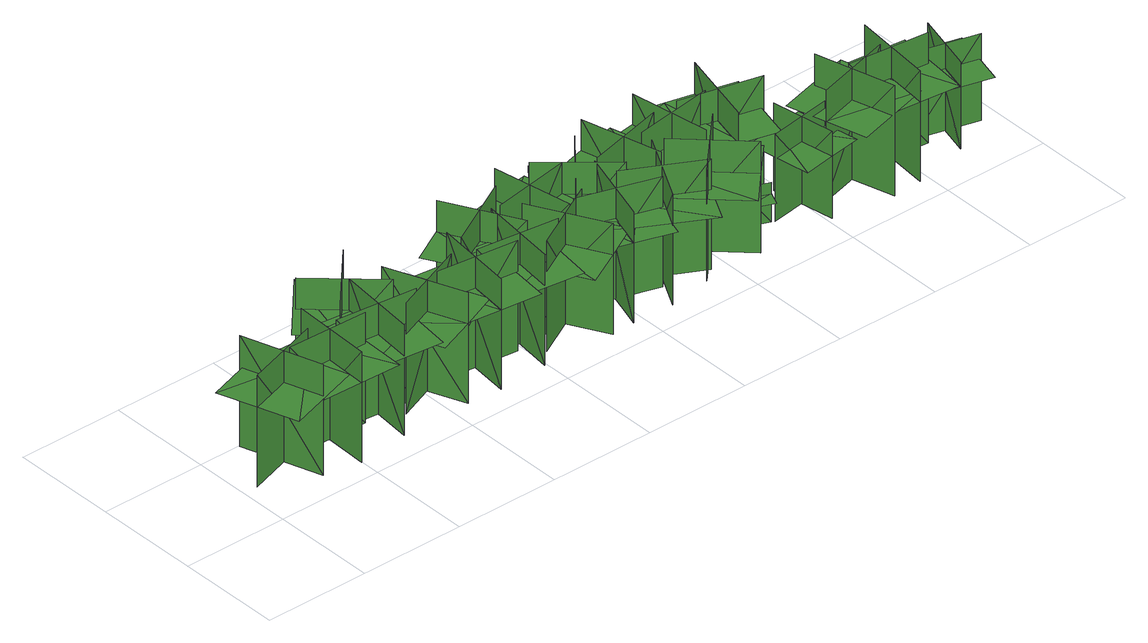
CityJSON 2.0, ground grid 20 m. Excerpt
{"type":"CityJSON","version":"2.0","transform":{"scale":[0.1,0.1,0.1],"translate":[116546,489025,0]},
"CityObjects":{
"tree1":{"type":"SolitaryVegetationObject","geometry":[{"type":"MultiSurface","lod":"1","boundaries":[[[0,1,2]],[[0,2,3]],[[4,5,6]],[[4,6,7]],[[8,9,10]],[[8,10,11]],[[8,11,12]],[[8,12,13]]]}]},
"tree2":{"type":"SolitaryVegetationObject","geometry":[{"type":"MultiSurface","lod":"1","boundaries":[[[14,15,16]],[[14,16,17]],[[18,19,20]],[[18,20,21]],[[22,23,24]],[[22,24,25]],[[22,25,26]],[[22,26,27]]]}]},
"tree3":{"type":"SolitaryVegetationObject","geometry":[{"type":"MultiSurface","lod":"1","boundaries":[[[28,29,30]],[[28,30,31]],[[32,33,34]],[[32,34,35]],[[36,37,38]],[[36,38,39]],[[36,39,40]],[[36,40,41]]]}]},
"tree4":{"type":"SolitaryVegetationObject","geometry":[{"type":"MultiSurface","lod":"1","boundaries":[[[42,43,44]],[[42,44,45]],[[46,47,48]],[[46,48,49]],[[50,51,52]],[[50,52,53]],[[50,53,54]],[[50,54,55]]]}]},
"tree5":{"type":"SolitaryVegetationObject","geometry":[{"type":"MultiSurface","lod":"1","boundaries":[[[56,57,58]],[[56,58,59]],[[60,61,62]],[[60,62,63]],[[64,65,66]],[[64,66,67]],[[64,67,68]],[[64,68,69]]]}]},
"tree6":{"type":"SolitaryVegetationObject","geometry":[{"type":"MultiSurface","lod":"1","boundaries":[[[70,71,72]],[[70,72,73]],[[74,75,76]],[[74,76,77]],[[78,79,80]],[[78,80,81]],[[78,81,82]],[[78,82,83]]]}]},
"tree7":{"type":"SolitaryVegetationObject","geometry":[{"type":"MultiSurface","lod":"1","boundaries":[[[84,85,86]],[[84,86,87]],[[88,89,90]],[[88,90,91]],[[92,93,94]],[[92,94,95]],[[92,95,96]],[[92,96,97]]]}]},
"tree8":{"type":"SolitaryVegetationObject","geometry":[{"type":"MultiSurface","lod":"1","boundaries":[[[98,99,100]],[[98,100,101]],[[102,103,104]],[[102,104,105]],[[106,107,108]],[[106,108,109]],[[106,109,110]],[[106,110,111]]]}]},
"tree9":{"type":"SolitaryVegetationObject","geometry":[{"type":"MultiSurface","lod":"1","boundaries":[[[112,113,114]],[[112,114,115]],[[116,117,118]],[[116,118,119]],[[120,121,122]],[[120,122,123]],[[120,123,124]],[[120,124,125]]]}]},
"tree10":{"type":"SolitaryVegetationObject","geometry":[{"type":"MultiSurface","lod":"1","boundaries":[[[126,127,128]],[[126,128,129]],[[130,131,132]],[[130,132,133]],[[134,135,136]],[[134,136,137]],[[134,137,138]],[[134,138,139]]]}]},
"tree11":{"type":"SolitaryVegetationObject","geometry":[{"type":"MultiSurface","lod":"1","boundaries":[[[140,141,142]],[[140,142,143]],[[144,145,146]],[[144,146,147]],[[148,149,150]],[[148,150,151]],[[148,151,152]],[[148,152,153]]]}]},
"tree12":{"type":"SolitaryVegetationObject","geometry":[{"type":"MultiSurface","lod":"1","boundaries":[[[154,155,156]],[[154,156,157]],[[158,159,160]],[[158,160,161]],[[162,163,164]],[[162,164,165]],[[162,165,166]],[[162,166,167]]]}]},
"tree13":{"type":"SolitaryVegetationObject","geometry":[{"type":"MultiSurface","lod":"1","boundaries":[[[168,169,170]],[[168,170,171]],[[172,173,174]],[[172,174,175]],[[176,177,178]],[[176,178,179]],[[176,179,180]],[[176,180,181]]]}]},
"tree14":{"type":"SolitaryVegetationObject","geometry":[{"type":"MultiSurface","lod":"1","boundaries":[[[182,183,184]],[[182,184,185]],[[186,187,188]],[[186,188,189]],[[190,191,192]],[[190,192,193]],[[190,193,194]],[[190,194,195]]]}]},
"tree15":{"type":"SolitaryVegetationObject","geometry":[{"type":"MultiSurface","lod":"1","boundaries":[[[196,197,198]],[[196,198,199]],[[200,201,202]],[[200,202,203]],[[204,205,206]],[[204,206,207]],[[204,207,208]],[[204,208,209]]]}]},
"tree16":{"type":"SolitaryVegetationObject","geometry":[{"type":"MultiSurface","lod":"1","boundaries":[[[210,211,212]],[[210,212,213]],[[214,215,216]],[[214,216,217]],[[218,219,220]],[[218,220,221]],[[218,221,222]],[[218,222,223]]]}]},
"tree17":{"type":"SolitaryVegetationObject","geometry":[{"type":"MultiSurface","lod":"1","boundaries":[[[224,225,226]],[[224,226,227]],[[228,229,230]],[[228,230,231]],[[232,233,234]],[[232,234,235]],[[232,235,236]],[[232,236,237]]]}]},
"tree18":{"type":"SolitaryVegetationObject","geometry":[{"type":"MultiSurface","lod":"1","boundaries":[[[238,239,240]],[[238,240,241]],[[242,243,244]],[[242,244,245]],[[246,247,248]],[[246,248,249]],[[246,249,250]],[[246,250,251]]]}]},
"tree19":{"type":"SolitaryVegetationObject","geometry":[{"type":"MultiSurface","lod":"1","boundaries":[[[252,253,254]],[[252,254,255]],[[256,257,258]],[[256,258,259]],[[260,261,262]],[[260,262,263]],[[260,263,264]],[[260,264,265]]]}]},
"tree20":{"type":"SolitaryVegetationObject","geometry":[{"type":"MultiSurface","lod":"1","boundaries":[[[266,267,268]],[[266,268,269]],[[270,271,272]],[[270,272,273]],[[274,275,276]],[[274,276,277]],[[274,277,278]],[[274,278,279]]]}]},
"tree21":{"type":"SolitaryVegetationObject","geometry":[{"type":"MultiSurface","lod":"1","boundaries":[[[280,281,282]],[[280,282,283]],[[284,285,286]],[[284,286,287]],[[288,289,290]],[[288,290,291]],[[288,291,292]],[[288,292,293]]]}]},
"tree22":{"type":"SolitaryVegetationObject","geometry":[{"type":"MultiSurface","lod":"1","boundaries":[[[294,295,296]],[[294,296,297]],[[298,299,300]],[[298,300,301]],[[302,303,304]],[[302,304,305]],[[302,305,306]],[[302,306,307]]]}]}
},
"vertices":[
[128,48,3],[80,196,3],[80,196,219],[128,48,219],[175,140,3],[28,93,3],[28,93,219],[175,140,219],[175,140,158],[152,214,158],[4,166,158],[28,93,158],[52,19,158],[199,66,158],
[274,115,3],[119,120,3],[119,120,218],[274,115,218],[204,190,3],[198,36,3],[198,36,218],[204,190,218],[204,190,158],[126,193,158],[121,38,158],[198,36,158],[276,33,158],[281,188,158],
[298,48,3],[315,202,3],[315,202,218],[298,48,218],[379,113,3],[225,129,3],[225,129,218],[379,113,218],[379,113,158],[387,190,158],[233,206,158],[225,129,158],[216,52,158],[370,36,158],
[253,260,3],[367,155,3],[367,155,218],[253,260,218],[257,156,3],[361,270,3],[361,270,218],[257,156,218],[257,156,158],[314,104,158],[419,218,158],[361,270,158],[304,323,158],[200,209,158],
[340,92,3],[484,149,3],[484,149,218],[340,92,218],[434,50,3],[377,194,3],[377,194,218],[434,50,218],[434,50,158],[506,79,158],[449,223,158],[377,194,158],[305,166,158],[362,22,158],
[435,126,3],[589,108,3],[589,108,218],[435,126,218],[499,44,3],[517,198,3],[517,198,218],[499,44,218],[499,44,158],[576,35,158],[594,189,158],[517,198,158],[440,207,158],[422,53,158],
[595,50,3],[615,203,3],[615,203,218],[595,50,218],[677,112,3],[523,132,3],[523,132,218],[677,112,218],[677,112,158],[687,189,158],[533,209,158],[523,132,158],[513,55,158],[667,35,158],
[662,247,2],[526,173,2],[526,173,217],[662,247,217],[564,277,2],[637,141,2],[637,141,217],[564,277,217],[564,277,157],[495,240,157],[569,104,157],[637,141,157],[705,177,157],[632,314,157],
[760,151,2],[624,78,2],[624,78,217],[760,151,217],[662,182,2],[735,45,2],[735,45,217],[662,182,217],[662,182,157],[593,145,157],[666,9,157],[735,45,157],[803,82,157],[730,218,157],
[690,282,4],[717,130,4],[717,130,219],[690,282,219],[630,198,4],[783,225,4],[783,225,219],[630,198,219],[630,198,159],[644,122,159],[796,149,159],[783,225,159],[769,301,159],[617,274,159],
[733,139,2],[881,93,2],[881,93,217],[733,139,217],[781,48,2],[827,196,2],[827,196,217],[781,48,217],[781,48,157],[855,25,157],[901,173,157],[827,196,157],[753,218,157],[707,71,157],
[845,266,4],[745,148,4],[745,148,220],[845,266,220],[742,258,4],[860,158,4],[860,158,220],[742,258,220],[742,258,159],[692,199,159],[810,99,159],[860,158,159],[910,218,159],[792,318,159],
[933,180,3],[859,44,3],[859,44,218],[933,180,218],[834,151,3],[970,78,3],[970,78,218],[834,151,218],[834,151,158],[797,83,158],[933,9,158],[970,78,158],[1007,146,158],[871,219,158],
[833,198,3],[984,235,3],[984,235,219],[833,198,219],[921,144,3],[884,295,3],[884,295,219],[921,144,219],[921,144,159],[996,162,159],[960,313,159],[884,295,159],[809,276,159],[846,126,159],
[1051,169,4],[943,58,4],[943,58,220],[1051,169,220],[948,168,4],[1059,61,4],[1059,61,220],[948,168,220],[948,168,159],[894,112,159],[1005,5,159],[1059,61,159],[1113,116,159],[1002,224,159],
[933,205,4],[1086,227,4],[1086,227,219],[933,205,219],[1015,143,4],[993,296,4],[993,296,219],[1015,143,219],[1015,143,159],[1092,154,159],[1070,307,159],[993,296,159],[916,285,159],[938,132,159],
[1090,97,8],[1111,148,8],[1111,148,85],[1090,97,85],[1124,111,8],[1073,132,8],[1073,132,85],[1124,111,85],[1124,111,63],[1135,136,63],[1084,158,63],[1073,132,63],[1062,107,63],[1113,85,63],
[1033,235,3],[1184,198,3],[1184,198,219],[1033,235,219],[1086,147,3],[1124,297,3],[1124,297,219],[1086,147,219],[1086,147,158],[1161,128,158],[1199,278,158],[1124,297,158],[1048,316,158],[1011,165,158],
[1252,129,6],[1132,110,6],[1132,110,175],[1252,129,175],[1187,177,6],[1206,57,6],[1206,57,175],[1187,177,175],[1187,177,127],[1127,168,127],[1146,47,127],[1206,57,127],[1266,66,127],[1247,186,127],
[1282,188,6],[1322,39,6],[1322,39,221],[1282,188,221],[1230,99,6],[1379,140,6],[1379,140,221],[1230,99,221],[1230,99,161],[1250,24,161],[1400,65,161],[1379,140,161],[1359,214,161],[1210,174,161],
[1459,116,6],[1305,132,6],[1305,132,221],[1459,116,221],[1395,197,6],[1379,43,6],[1379,43,221],[1395,197,221],[1395,197,161],[1317,205,161],[1302,50,161],[1379,43,161],[1456,35,161],[1472,189,161],
[1445,137,8],[1562,106,8],[1562,106,177],[1445,137,177],[1485,67,8],[1517,184,8],[1517,184,177],[1485,67,177],[1485,67,129],[1544,51,129],[1575,169,129],[1517,184,129],[1458,200,129],[1426,83,129]
]}
